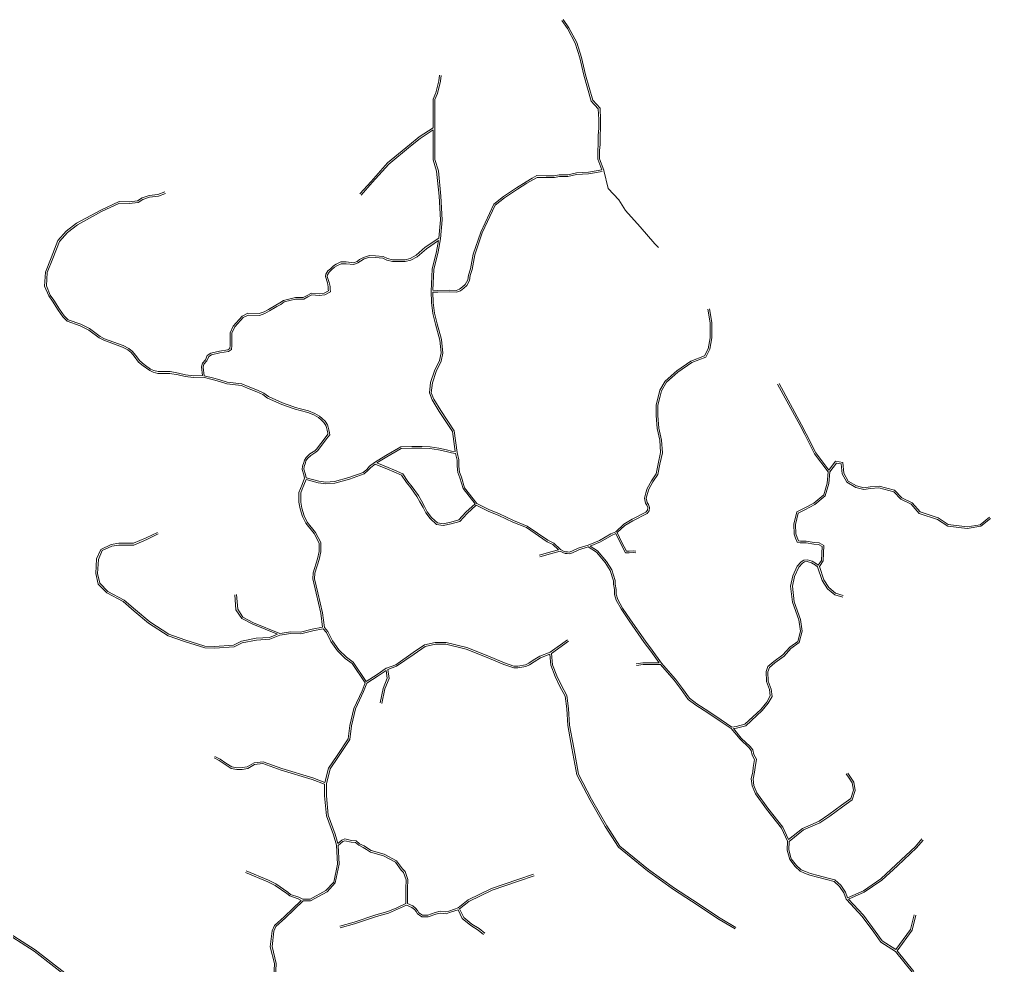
# Model space of a CAD drawing. Header units: millimetres. Extents: x 617885 to 663705, y 7172943 to 7234736.
# Drawn here: x 646407 to 649777, y 7200877 to 7204160 of the extents above; entities that cross this region are included whole.
import ezdxf

# ---------------------------------------------------------------- set-up
doc = ezdxf.new("R2010")
doc.units = ezdxf.units.MM
doc.layers.add('VIAS', color=7, linetype='Continuous', lineweight=5)

msp = doc.modelspace()

# ---------------------------------------------------------------- linework, layer by layer
at = {"layer": 'VIAS', "color": 253}
for points in [[(647871, 7203965.2), (647868.8, 7203945), (647858.1, 7203902.3), (647848.8, 7203881.6), (647848.8, 7203714.5), (647849, 7203673.6), (647860.9, 7203634.3), (647869.3, 7203546.7), (647874.1, 7203464), (647868, 7203398.8), (647868, 7203398.6), (647860.5, 7203353.3), (647845.4, 7203292), (647842.2, 7203219.9), (647859.2, 7203218.9), (647901, 7203220), (647923, 7203219), (647934.7, 7203223.5), (647945, 7203232), (647954.4, 7203240.4), (647962.7, 7203256.1), (647965.6, 7203272.5), (647972.5, 7203294), (647981.3, 7203344.8), (648007.8, 7203421.5), (648053.2, 7203519.1), (648087.1, 7203545), (648132.2, 7203575.5), (648165.1, 7203596.3), (648185.9, 7203608.4), (648202.2, 7203617.5), (648234.9, 7203616.6), (648247.7, 7203616.6), (648263.1, 7203617.4), (648280.4, 7203620), (648309.6, 7203620.9), (648339.9, 7203627.8), (648381.4, 7203629.5), (648427.8, 7203637.5), (648414.2, 7203674.9), (648414.2, 7203704.7), (648415.7, 7203726.1), (648415.7, 7203756.8), (648417.2, 7203782.8), (648417.2, 7203811.8), (648415.7, 7203849), (648391.5, 7203876.3), (648365.2, 7203966), (648351.3, 7204025.8), (648336.1, 7204077.5), (648308.7, 7204127.7), (648289.1, 7204156.1)], [(648624.3, 7203367.8), (648612.1, 7203381.2), (648560.9, 7203439.7), (648509.9, 7203496.8), (648486.7, 7203533.3), (648450.4, 7203573.2), (648434.7, 7203635.9), (648434.6, 7203636.2), (648420.2, 7203676), (648420.2, 7203704.4), (648421.7, 7203725.9), (648421.7, 7203756.6), (648423.2, 7203782.7), (648423.2, 7203811.9), (648421.7, 7203851.4), (648396.8, 7203879.3), (648371, 7203967.5), (648357.2, 7204027.3), (648341.7, 7204079.8), (648313.8, 7204130.8), (648294, 7204159.5)], [(647588.1, 7203554.1), (647627.2, 7203597.3), (647684.3, 7203661.8), (647760.5, 7203724.2), (647794.4, 7203751.8), (647842.8, 7203783.6), (647842.8, 7203882.9), (647852.5, 7203904.3), (647862.9, 7203946), (647865, 7203965.9)], [(647592.6, 7203550.1), (647631.6, 7203593.3), (647688.5, 7203657.5), (647764.3, 7203719.6), (647798, 7203746.9), (647842.8, 7203776.5), (647842.8, 7203714.5), (647843, 7203672.7), (647855, 7203633.1), (647863.3, 7203546.2), (647868.1, 7203464.1), (647862.2, 7203400.8), (647815.5, 7203368.9), (647784.2, 7203341.4), (647763.5, 7203330.4), (647745.4, 7203325.6), (647702.2, 7203325.6), (647684, 7203330.4), (647669.9, 7203336.8), (647643, 7203339.4), (647622.3, 7203340.7), (647601.4, 7203334.1), (647587.2, 7203326.4), (647578.6, 7203320.2), (647567, 7203315.6), (647541.2, 7203318.1), (647522.8, 7203318.1), (647505.8, 7203310.2), (647496.5, 7203304.9), (647486.3, 7203294.7), (647477.2, 7203286.9), (647470.4, 7203276), (647468.9, 7203267.1), (647476.6, 7203245.3), (647479.1, 7203232), (647479.1, 7203223.2), (647480, 7203217.6), (647464.8, 7203210.1), (647446.9, 7203207.7), (647421.2, 7203210.2), (647405.3, 7203202.3), (647392.1, 7203195.1), (647364.9, 7203195.1), (647323.8, 7203184.8), (647311, 7203175.8), (647297.2, 7203168.4), (647272.1, 7203153.3), (647256.1, 7203144.7), (647239.2, 7203138.7), (647200.2, 7203139.9), (647180.1, 7203130.6), (647149.3, 7203095.9), (647138.8, 7203072.3), (647138.8, 7203029.1), (647137.7, 7203018.1), (647130.6, 7203013), (647101.8, 7203008.7), (647071.7, 7203001.9), (647059.3, 7202993.9), (647052.9, 7202978.8), (647042, 7202966.6), (647039, 7202953.7), (647042.4, 7202924), (647012, 7202922.8), (646983.7, 7202926.4), (646958.9, 7202931.9), (646929.9, 7202937.5), (646888.4, 7202937.5), (646873.2, 7202942), (646862.6, 7202946.4), (646839.8, 7202962.8), (646825.4, 7202974.5), (646809.8, 7202994.6), (646799.5, 7203007.8), (646786.9, 7203018.4), (646767, 7203027.9), (646702.3, 7203051.9), (646687, 7203060), (646650.9, 7203086.8), (646620.9, 7203101.8), (646576.1, 7203117.3), (646562.8, 7203131.5), (646546.4, 7203154.3), (646526.9, 7203185.7), (646514.1, 7203203.1), (646500.9, 7203234.9), (646504, 7203281), (646523.5, 7203330.4), (646546.1, 7203389.4), (646574.2, 7203420.6), (646608.9, 7203447.2), (646692.4, 7203492.9), (646754.3, 7203521.8), (646788.2, 7203520.6), (646819, 7203523.8), (646835.7, 7203535.3), (646858.6, 7203542.3), (646889.6, 7203546.4), (646914.5, 7203555.7)], [(648795.4, 7203154.6), (648804.2, 7203107.3), (648804.2, 7203055), (648797.3, 7203016.9), (648784.2, 7202992.1), (648737.3, 7202974.1), (648687.8, 7202940.2), (648648.1, 7202904.8), (648629.4, 7202873.2), (648623.7, 7202849), (648616.6, 7202822.1), (648616.6, 7202785.2), (648619.5, 7202740.1), (648629.3, 7202699.5), (648632, 7202656.7), (648623.7, 7202617.9), (648616.9, 7202583.3), (648600.2, 7202558.5), (648585.7, 7202532.5), (648580.7, 7202516.8), (648576.1, 7202499), (648579.6, 7202481.3), (648584.6, 7202474.1), (648587.1, 7202465.8), (648586.6, 7202457.4), (648580.9, 7202450.3), (648533, 7202425.7), (648504.7, 7202408.1), (648476.3, 7202382.2), (648458.8, 7202374.4), (648420.3, 7202352.2), (648380.7, 7202335.6), (648346, 7202325.2), (648324.1, 7202314.6), (648315.1, 7202311.5), (648309, 7202312.2), (648301.8, 7202312.9), (648294.8, 7202315.3), (648285.2, 7202320.7), (648261.4, 7202342.6), (648241.2, 7202352.5), (648169.5, 7202401.9), (648122, 7202421.4), (648073.4, 7202444.5), (648035.9, 7202459), (647994.2, 7202480.4), (647951.9, 7202534.7), (647941.3, 7202570.9), (647933.8, 7202588.9), (647932.4, 7202609.7), (647932.4, 7202631.3), (647926.2, 7202657.4), (647915.3, 7202731.9), (647869.2, 7202802.4), (647845.1, 7202842.6), (647836, 7202864.5), (647840, 7202898.4), (647853.3, 7202938.3), (647870.6, 7202973.8), (647876.6, 7203002.1), (647871.9, 7203048.5), (647856.6, 7203103.6), (647847.9, 7203140.2), (647843.1, 7203178), (647842.1, 7203213.8), (647859.1, 7203212.9), (647901, 7203214), (647924, 7203213), (647937.8, 7203218.3), (647949, 7203227.4), (647959.2, 7203236.6), (647968.5, 7203254.1), (647971.4, 7203271), (647978.3, 7203292.5), (647987.1, 7203343.3), (648013.4, 7203419.2), (648058, 7203515.2), (648090.6, 7203540.1), (648135.4, 7203570.5), (648168.2, 7203591.2), (648188.8, 7203603.2), (648203.6, 7203611.4), (648234.8, 7203610.6), (648247.9, 7203610.6), (648263.7, 7203611.5), (648280.9, 7203614), (648310.4, 7203614.9), (648340.7, 7203621.8), (648382, 7203623.5), (648429.6, 7203631.7)], [(646912.4, 7203561.4), (646888.1, 7203552.2), (646857.4, 7203548.1), (646833, 7203540.8), (646816.9, 7203529.6), (646788, 7203526.6), (646753.1, 7203527.9), (646689.7, 7203498.3), (646605.6, 7203452.3), (646570.1, 7203425), (646540.9, 7203392.6), (646517.9, 7203332.5), (646498.1, 7203282.4), (646494.8, 7203233.9), (646508.9, 7203200.1), (646522, 7203182.4), (646541.4, 7203151), (646558.2, 7203127.6), (646572.7, 7203112.2), (646618.5, 7203096.3), (646647.7, 7203081.7), (646683.8, 7203054.9), (646699.9, 7203046.4), (646764.7, 7203022.3), (646783.6, 7203013.3), (646795.1, 7203003.6), (646805.1, 7202990.9), (646821, 7202970.3), (646836.2, 7202958), (646859.7, 7202941.1), (646871.2, 7202936.3), (646887.5, 7202931.5), (646929.3, 7202931.5), (646957.6, 7202926.1), (646982.7, 7202920.5), (647011.8, 7202916.7), (647045.4, 7202918.1), (647080.7, 7202909), (647101.5, 7202903.3), (647127.5, 7202895), (647177.8, 7202889.3), (647198.5, 7202880), (647230.5, 7202867.9), (647251.7, 7202858.1), (647268.5, 7202846), (647317.4, 7202823.2), (647353.6, 7202810.6), (647364.1, 7202807.7), (647381.2, 7202803.1), (647408.2, 7202795.6), (647429.2, 7202787.4), (647445.5, 7202778.4), (647453.9, 7202770.8), (647463.2, 7202761.5), (647470.4, 7202750.4), (647472.3, 7202743.7), (647475.2, 7202734.7), (647477.3, 7202724.4), (647477.9, 7202720.4), (647468.3, 7202708.5), (647438.6, 7202668.2), (647432.7, 7202662.9), (647414.9, 7202652), (647402.4, 7202639.9), (647396, 7202630.2), (647394, 7202622.7), (647389.4, 7202609.3), (647388.5, 7202598.6), (647394, 7202579.7), (647397, 7202567.5), (647388.5, 7202546.5), (647382.3, 7202532), (647377.2, 7202518.3), (647377.2, 7202484.5), (647381.4, 7202462.1), (647389.8, 7202434.9), (647401.1, 7202412.4), (647429.9, 7202376.3), (647447.4, 7202342.9), (647447.4, 7202313.6), (647441.2, 7202287.6), (647426.3, 7202239.8), (647425.5, 7202218.8), (647436.5, 7202168.5), (647453.1, 7202100.2), (647459.4, 7202051.3), (647423.5, 7202044.5), (647382.9, 7202033.4), (647348.6, 7202035), (647310.6, 7202029.5), (647219.5, 7202066.6), (647182.9, 7202085.4), (647164.6, 7202113.3), (647160.6, 7202164)], [(647860.9, 7203392.7), (647819.2, 7203364.1), (647787.7, 7203336.4), (647765.7, 7203324.8), (647746.2, 7203319.6), (647701.4, 7203319.6), (647682, 7203324.8), (647668.4, 7203330.9), (647642.6, 7203333.4), (647623.1, 7203334.6), (647603.8, 7203328.6), (647590.4, 7203321.3), (647581.5, 7203314.9), (647567.9, 7203309.5), (647540.9, 7203312.1), (647524.2, 7203312.1), (647508.5, 7203304.9), (647500.2, 7203300.1), (647490.4, 7203290.3), (647481.8, 7203283), (647476.1, 7203273.8), (647475.1, 7203267.6), (647482.5, 7203246.8), (647485.1, 7203232.5), (647485.1, 7203223.7), (647486.6, 7203214.2), (647466.6, 7203204.2), (647447, 7203201.6), (647422.4, 7203204.1), (647408.1, 7203197), (647393.7, 7203189.1), (647365.6, 7203189.1), (647326.4, 7203179.3), (647314.1, 7203170.7), (647300.2, 7203163.1), (647275.1, 7203148.1), (647258.5, 7203139.2), (647240.2, 7203132.6), (647201.4, 7203133.9), (647183.8, 7203125.7), (647154.4, 7203092.6), (647144.8, 7203071), (647144.8, 7203028.8), (647143.4, 7203014.8), (647132.9, 7203007.3), (647102.9, 7203002.8), (647074, 7202996.2), (647064.1, 7202989.9), (647058, 7202975.6), (647047.5, 7202963.7), (647045.1, 7202953.4), (647048.5, 7202923.5), (647082.2, 7202914.8), (647103.2, 7202909), (647128.7, 7202900.9), (647179.4, 7202895.1), (647200.7, 7202885.5), (647232.8, 7202873.4), (647254.8, 7202863.3), (647271.6, 7202851.2), (647319.7, 7202828.8), (647355.4, 7202816.3), (647365.7, 7202813.4), (647382.8, 7202808.8), (647410.1, 7202801.3), (647431.8, 7202792.8), (647449, 7202783.4), (647458.1, 7202775.2), (647467.9, 7202765.3), (647475.9, 7202752.9), (647478.1, 7202745.5), (647481, 7202736.2), (647483.2, 7202725.5), (647484.2, 7202718.7), (647473.1, 7202704.8), (647443.1, 7202664.1), (647436.3, 7202658.1), (647418.6, 7202647.2), (647407.1, 7202636), (647401.5, 7202627.7), (647399.7, 7202620.9), (647395.3, 7202608), (647394.6, 7202599.2), (647399.7, 7202581.2), (647402.7, 7202569.7), (647445.6, 7202557.9), (647470.5, 7202553.8), (647500.1, 7202556.5), (647550.7, 7202570.2), (647600.2, 7202587.8), (647612.5, 7202598.6), (647622, 7202609.7), (647639.1, 7202622.6), (647639.3, 7202622.8), (647679.1, 7202647.2), (647730.1, 7202676.6), (647769.1, 7202678.1), (647804.3, 7202678.1), (647832, 7202676.6), (647862.8, 7202672), (647888.9, 7202665.9), (647907, 7202661.3), (647919.7, 7202660.2), (647909.6, 7202729.8), (647864.1, 7202799.2), (647839.7, 7202839.9), (647829.9, 7202863.7), (647834.1, 7202899.7), (647847.7, 7202940.6), (647864.9, 7202975.8), (647870.6, 7203002.4), (647866, 7203047.3), (647850.8, 7203102.1), (647842, 7203139.2), (647837.1, 7203177.6), (647836, 7203216.9), (647836, 7203217.2), (647839.5, 7203292.9), (647854.6, 7203354.6), (647860.9, 7203392.7)], [(648801.3, 7203155.7), (648810.2, 7203107.8), (648810.2, 7203054.4), (648803, 7203015), (648788.5, 7202987.3), (648740.1, 7202968.8), (648691.5, 7202935.5), (648652.8, 7202900.9), (648635.1, 7202870.9), (648629.6, 7202847.6), (648622.6, 7202821.3), (648622.6, 7202785.4), (648625.4, 7202741), (648635.2, 7202700.4), (648638.1, 7202656.3), (648629.6, 7202616.7), (648622.5, 7202581), (648605.3, 7202555.4), (648591.2, 7202530.1), (648586.4, 7202515.1), (648582.2, 7202498.9), (648585.3, 7202483.7), (648590.1, 7202476.7), (648593.1, 7202466.5), (648592.5, 7202455.1), (648584.8, 7202445.5), (648535.9, 7202420.5), (648508.3, 7202403.3), (648481.6, 7202379), (648498, 7202345), (648513.3, 7202314.5), (648523.1, 7202314.5), (648538.2, 7202315.7), (648546.5, 7202315.1)], [(648546, 7202309.1), (648538.2, 7202309.7), (648523.4, 7202308.5), (648509.6, 7202308.5), (648492.7, 7202342.4), (648476.5, 7202375.8), (648461.5, 7202369), (648423, 7202346.8), (648388.1, 7202332.2), (648413.3, 7202315.8), (648444.3, 7202279.4), (648462.4, 7202249.8), (648474, 7202212.5), (648474, 7202200.4), (648477.7, 7202182.3), (648477.7, 7202165), (648483.8, 7202147.5), (648499.9, 7202117.2), (648528, 7202076), (648579.2, 7202002), (648603.1, 7201971.7), (648635.2, 7201926.3), (648683.9, 7201870.5), (648708.3, 7201837.9), (648732.4, 7201804.9), (648757.3, 7201785.4), (648799, 7201758.8), (648842.5, 7201729.7), (648879.4, 7201704.4), (648894, 7201706.2), (648924.1, 7201714.1), (648980.2, 7201765.5), (649000.1, 7201790.6), (649012.4, 7201812.3), (649010.2, 7201835), (648999.3, 7201862.1), (648997.7, 7201897.4), (649004.4, 7201914.1), (649024.4, 7201932.5), (649056.1, 7201954.9), (649080.1, 7201982), (649107.8, 7202001.9), (649117.2, 7202037.3), (649111.4, 7202076.4), (649089, 7202137.8), (649083, 7202193.3), (649091, 7202229.1), (649106, 7202263), (649119.9, 7202277.8), (649129.3, 7202283.5), (649141.3, 7202284.8), (649157.7, 7202280.4), (649172.9, 7202270.5), (649178.7, 7202266.2), (649190.1, 7202282.8), (649192, 7202330.6), (649180.2, 7202337.3), (649164.1, 7202338.6), (649136.9, 7202343.9), (649116.4, 7202343.9), (649105.9, 7202345.5), (649099.9, 7202359.8), (649095.7, 7202373.6), (649094.1, 7202408), (649104.6, 7202450.7), (649130, 7202463.9), (649164, 7202481.3), (649198.2, 7202509.7), (649209.5, 7202550.3), (649213, 7202589.8), (649165.5, 7202652.5), (649132.2, 7202719.1), (649116, 7202750.8), (649037.7, 7202893.9)], [(649043, 7202896.8), (649121.3, 7202753.6), (649137.5, 7202721.8), (649170.6, 7202655.7), (649216, 7202595.7), (649239.1, 7202627.1), (649263.9, 7202622.5), (649267.9, 7202585.1), (649282.3, 7202558.1), (649311.4, 7202541.7), (649336.9, 7202534.4), (649359, 7202538.1), (649389.8, 7202540), (649444, 7202526.5), (649468.8, 7202499.9), (649504.7, 7202482.9), (649532.8, 7202451), (649594.7, 7202430.3), (649630.1, 7202407.5), (649695.9, 7202399.3), (649740.2, 7202406.5), (649773, 7202433)], [(647647.5, 7202620.8), (647682.1, 7202642.1), (647731.8, 7202670.7), (647769.2, 7202672.1), (647804.1, 7202672.1), (647831.4, 7202670.6), (647861.6, 7202666.1), (647887.4, 7202660), (647906, 7202655.4), (647920.8, 7202654.1), (647926.4, 7202630.6), (647926.4, 7202609.5), (647927.9, 7202587.5), (647935.7, 7202568.9), (647946.5, 7202531.9), (647988.1, 7202478.4), (647956.2, 7202450.1), (647932.3, 7202423.2), (647904.2, 7202415.8), (647877.4, 7202409.8), (647857.5, 7202412.7), (647837, 7202431.7), (647822, 7202451.1), (647813, 7202469.2), (647802.3, 7202489.1), (647791.5, 7202507.5), (647770, 7202538.2), (647754.7, 7202556.5), (647737.6, 7202583), (647709.2, 7202595.6), (647686.3, 7202604.7), (647647.5, 7202620.8)], [(649776.8, 7202428.3), (649742.7, 7202400.9), (649696, 7202393.3), (649628, 7202401.7), (649592.1, 7202424.9), (649529.4, 7202445.8), (649501, 7202478), (649465.1, 7202494.9), (649440.8, 7202521.1), (649389.3, 7202534), (649359.7, 7202532.1), (649336.5, 7202528.3), (649309.1, 7202536.1), (649277.8, 7202553.7), (649262.1, 7202583.3), (649258.4, 7202617.4), (649241.7, 7202620.5), (649219, 7202589.6), (649215.5, 7202549.2), (649203.4, 7202506.3), (649167.4, 7202476.2), (649132.8, 7202458.5), (649109.7, 7202446.6), (649100.1, 7202407.4), (649101.7, 7202374.6), (649105.5, 7202361.8), (649110.1, 7202350.9), (649116.9, 7202349.9), (649137.5, 7202349.9), (649164.9, 7202344.5), (649182, 7202343.2), (649198.1, 7202334), (649196, 7202280.8), (649182.7, 7202261.5), (649197.8, 7202215.4), (649215.3, 7202188.2), (649239, 7202169), (649265.7, 7202160.5)], [(648308.8, 7202007.7), (648248.5, 7201963.9), (648212.5, 7201950.1), (648190, 7201936.2), (648174.2, 7201925.7), (648163.1, 7201920.6), (648136.2, 7201915.5), (648123.2, 7201915.5), (648089.8, 7201926.9), (648027.3, 7201953.4), (647959.2, 7201981), (647887.6, 7201998.1), (647849.8, 7201998.1), (647812.8, 7201989.4), (647773.8, 7201962.7), (647712.8, 7201920.9), (647680.8, 7201909.1), (647680.1, 7201908.7), (647648.9, 7201887.1), (647610.6, 7201862.4), (647565.8, 7201929.7), (647541.9, 7201946.5), (647515.6, 7201973), (647493.4, 7202003.9), (647477.3, 7202036), (647465.6, 7202050.1), (647459, 7202101.3), (647442.4, 7202169.8), (647431.5, 7202219.3), (647432.3, 7202238.8), (647447, 7202286), (647453.4, 7202312.9), (647453.4, 7202344.4), (647435, 7202379.6), (647406.2, 7202415.6), (647395.4, 7202437.1), (647387.3, 7202463.5), (647383.2, 7202485.1), (647383.2, 7202517.3), (647387.8, 7202529.8), (647394, 7202544.2), (647402, 7202563.7), (647444.3, 7202552), (647470.3, 7202547.8), (647501.2, 7202550.6), (647552.4, 7202564.4), (647603.3, 7202582.5), (647616.7, 7202594.4), (647626.2, 7202605.3), (647641.4, 7202616.8), (647684, 7202599.2), (647706.9, 7202590), (647733.5, 7202578.2), (647749.9, 7202552.9), (647765.2, 7202534.6), (647786.4, 7202504.3), (647797, 7202486.1), (647807.7, 7202466.4), (647816.9, 7202447.9), (647832.5, 7202427.6), (647854.7, 7202407), (647877.6, 7202403.7), (647905.6, 7202410), (647935.6, 7202417.8), (647960.5, 7202445.8), (647992.6, 7202474.4), (648033.4, 7202453.5), (648071, 7202438.9), (648119.5, 7202415.9), (648166.6, 7202396.6), (648238.2, 7202347.3), (648257.9, 7202337.6), (648277.4, 7202319.7), (648255.8, 7202313.6), (648211, 7202300.8)], [(647085.6, 7201602.6), (647103.3, 7201593.2), (647124, 7201579.7), (647144.2, 7201566.6), (647161.9, 7201562.7), (647179.9, 7201563.7), (647197.8, 7201566.7), (647221.6, 7201580.1), (647252.8, 7201584.4), (647317.4, 7201560.5), (647424.8, 7201528.5), (647467.2, 7201512.1), (647479.4, 7201561.7), (647509.9, 7201605.6), (647548, 7201663.7), (647553.9, 7201709.9), (647567.2, 7201769.2), (647596.1, 7201830.6), (647606.4, 7201857.9), (647561.4, 7201925.5), (647538, 7201941.9), (647511, 7201969.1), (647488.2, 7202000.8), (647472.2, 7202032.7), (647461.5, 7202045.6), (647424.9, 7202038.7), (647383.6, 7202027.4), (647348.9, 7202029), (647311, 7202023.5), (647276.5, 7202009.5), (647229.7, 7202006.4), (647180, 7201997.2), (647151.9, 7201983.1), (647083.8, 7201978), (647050.2, 7201979.3), (646979.8, 7202001), (646923.5, 7202021.5), (646855.7, 7202064.9), (646806, 7202107), (646766.8, 7202139.8), (646710.8, 7202170.3), (646680.6, 7202200.5), (646672.7, 7202237.3), (646675.3, 7202287.8), (646690, 7202321), (646725.7, 7202338.2), (646751.8, 7202342.1), (646803.5, 7202342.1), (646847.3, 7202360.9), (646886.7, 7202379.9)], [(647154.6, 7202163.5), (647158.7, 7202111.3), (647178.8, 7202080.7), (647217, 7202061.2), (647302.3, 7202026.4), (647275.1, 7202015.4), (647229, 7202012.4), (647178.1, 7202002.9), (647150.3, 7201989), (647083.7, 7201984), (647051.2, 7201985.3), (646981.7, 7202006.7), (646926.2, 7202026.9), (646859.3, 7202069.8), (646809.8, 7202111.6), (646770.2, 7202144.8), (646714.4, 7202175.2), (646686.1, 7202203.5), (646678.7, 7202237.8), (646681.2, 7202286.3), (646694.6, 7202316.6), (646727.5, 7202332.4), (646752.2, 7202336.1), (646804.7, 7202336.1), (646849.8, 7202355.4), (646889.3, 7202374.5)], [(648212.6, 7202295), (648257.5, 7202307.8), (648283, 7202315), (648292.3, 7202309.8), (648300.5, 7202307), (648308.3, 7202306.2), (648315.8, 7202305.4), (648326.4, 7202309.1), (648348.2, 7202319.6), (648381.2, 7202329.5), (648409.3, 7202311.3), (648439.4, 7202275.8), (648456.9, 7202247.3), (648468, 7202211.6), (648468, 7202199.8), (648471.7, 7202181.7), (648471.7, 7202163.9), (648478.2, 7202145.1), (648494.7, 7202114.1), (648523, 7202072.6), (648574.4, 7201998.4), (648598.3, 7201968.1), (648627, 7201927.5), (648570.6, 7201927.6), (648546.9, 7201923.6)], [(649263.9, 7202154.8), (649236.1, 7202163.6), (649210.7, 7202184.2), (649192.3, 7202212.8), (649176.8, 7202260.1), (649169.5, 7202265.6), (649155.2, 7202274.8), (649140.8, 7202278.8), (649131.2, 7202277.7), (649123.7, 7202273.1), (649111.1, 7202259.6), (649096.7, 7202227.2), (649089.1, 7202192.9), (649094.9, 7202139.2), (649117.3, 7202077.9), (649123.3, 7202037), (649113.1, 7201998.3), (649084.2, 7201977.5), (649060.1, 7201950.4), (649028.2, 7201927.8), (649009.5, 7201910.6), (649003.8, 7201896.4), (649005.3, 7201863.4), (649016.1, 7201836.4), (649018.6, 7201811), (649005.1, 7201787.2), (648984.6, 7201761.4), (648927.1, 7201708.6), (648895.1, 7201700.3), (648884.5, 7201699), (648912, 7201666.3), (648942.2, 7201637.1), (648951.5, 7201625.8), (648955.4, 7201609), (648964.5, 7201592.9), (648959.5, 7201563.7), (648957.5, 7201548.1), (648952.7, 7201524.1), (648955.5, 7201501.7), (648965.9, 7201476.1), (649004.3, 7201423.6), (649056.2, 7201356.9), (649076.1, 7201314.1), (649124.3, 7201353), (649181.8, 7201378.1), (649215.7, 7201400.7), (649259.5, 7201433), (649292, 7201456.1), (649301.1, 7201485.1), (649296.9, 7201510.9), (649285.9, 7201527), (649276.2, 7201541.9)], [(647664.3, 7201786.8), (647675.1, 7201837), (647689.7, 7201873.5), (647685.1, 7201904.3), (647715.6, 7201915.6), (647777.2, 7201957.8), (647815.3, 7201983.9), (647850.4, 7201992.1), (647886.9, 7201992.1), (647957.4, 7201975.3), (648025, 7201947.8), (648087.6, 7201921.3), (648122.2, 7201909.5), (648136.7, 7201909.5), (648164.9, 7201914.9), (648177.1, 7201920.4), (648193.2, 7201931.1), (648215.2, 7201944.7), (648247.4, 7201957), (648251.4, 7201919.5), (648266.6, 7201879.7), (648281.7, 7201847.8), (648300.9, 7201811.9), (648306.8, 7201767.8), (648310.3, 7201710), (648324.5, 7201631), (648341, 7201538.7), (648387.2, 7201451.2), (648440, 7201359.1), (648486.3, 7201287.6), (648586, 7201205.7), (648676.6, 7201140.5), (648738.9, 7201100.4), (648835.3, 7201036.7), (648890.2, 7201004.1)], [(648312.3, 7202002.9), (648253.1, 7201959.8), (648257.3, 7201920.9), (648272.1, 7201882.1), (648287, 7201850.5), (648306.8, 7201813.8), (648312.7, 7201768.4), (648316.3, 7201710.8), (648330.4, 7201632.1), (648346.8, 7201540.7), (648392.5, 7201454.1), (648445.1, 7201362.3), (648490.8, 7201291.6), (648589.7, 7201210.5), (648680, 7201145.4), (648742.2, 7201105.5), (648838.5, 7201041.8), (648893.3, 7201009.2)], [(648547.9, 7201917.6), (648571.1, 7201921.6), (648631.5, 7201921.5), (648679.2, 7201866.7), (648703.5, 7201834.4), (648728.1, 7201800.7), (648753.8, 7201780.5), (648795.7, 7201753.8), (648839.1, 7201724.7), (648876.6, 7201699), (648907.6, 7201662.2), (648937.7, 7201633.1), (648945.9, 7201623.1), (648949.8, 7201606.8), (648958.2, 7201591.8), (648953.5, 7201564.6), (648951.6, 7201549.1), (648946.6, 7201524.4), (648949.7, 7201500.2), (648960.7, 7201473.2), (648999.5, 7201420), (649051, 7201353.7), (649072, 7201308.8), (649071.3, 7201277.7), (649079.9, 7201244.7), (649099.3, 7201220.4), (649116.3, 7201204.7), (649131.7, 7201197.5), (649149.8, 7201190.5), (649176.8, 7201183.5), (649207.6, 7201175.6), (649233.7, 7201168.8), (649252.7, 7201151.7), (649268.1, 7201129.5), (649275.9, 7201107.1), (649276.6, 7201106)], [(648190.9, 7201194.6), (648136.8, 7201175.2), (648045.6, 7201144.1), (647963.8, 7201105), (647929.5, 7201077.3), (647916.6, 7201073), (647897.7, 7201066.3), (647887.2, 7201063.2), (647867.2, 7201065.4), (647849.9, 7201060.8), (647824, 7201052), (647812.1, 7201051.6), (647805.3, 7201052.3), (647799.2, 7201056.6), (647793.1, 7201060.5), (647788.6, 7201068), (647782, 7201075.8), (647772.1, 7201084.1), (647753.7, 7201092.2), (647754.2, 7201108.8), (647754.2, 7201143.8), (647755.3, 7201175.3), (647745.3, 7201203), (647736, 7201212.3), (647716, 7201240.9), (647672.7, 7201263.9), (647628.2, 7201276), (647615.2, 7201284.3), (647603.4, 7201292.5), (647587.8, 7201299.6), (647575.8, 7201309.8), (647559.8, 7201311.2), (647536.2, 7201316.2), (647526, 7201312.6), (647511.7, 7201300.5), (647502.5, 7201332.9), (647478.4, 7201398.4), (647472.3, 7201466), (647472.3, 7201507.7), (647485, 7201559.2), (647514.8, 7201602.3), (647553.7, 7201661.5), (647559.8, 7201708.9), (647572.9, 7201767.2), (647601.7, 7201828.3), (647612.2, 7201856.3), (647652.2, 7201882.2), (647679.5, 7201901), (647683.5, 7201874.2), (647669.3, 7201838.7), (647658.4, 7201788)], [(647082.8, 7201597.3), (647100.2, 7201588), (647120.8, 7201574.7), (647141.9, 7201561), (647161.4, 7201556.7), (647180.5, 7201557.7), (647199.8, 7201560.9), (647223.5, 7201574.3), (647252.1, 7201578.3), (647315.5, 7201554.8), (647422.9, 7201522.8), (647466.3, 7201506.1), (647466.3, 7201465.7), (647472.5, 7201397.1), (647496.8, 7201331.1), (647507.1, 7201294.7), (647511.3, 7201229.1), (647497.8, 7201166.8), (647470.8, 7201137.2), (647415.8, 7201108), (647391.2, 7201107.2), (647376.7, 7201114.1), (647348.2, 7201124.1), (647338.1, 7201131.9), (647297.5, 7201160.2), (647272, 7201173), (647194.2, 7201205.6)], [(649281.3, 7201545.1), (649290.9, 7201530.3), (649302.6, 7201513.1), (649307.2, 7201484.6), (649297.1, 7201452.4), (649263, 7201428.2), (649219.2, 7201395.7), (649184.7, 7201372.8), (649127.4, 7201347.8), (649078, 7201307.9), (649077.3, 7201278.4), (649085.4, 7201247.5), (649103.7, 7201224.5), (649119.7, 7201209.7), (649134.1, 7201203), (649151.7, 7201196.2), (649178.3, 7201189.3), (649209.1, 7201181.4), (649236.6, 7201174.2), (649257.2, 7201155.7), (649273.5, 7201132.2), (649280.5, 7201112.1), (649335.9, 7201136.5), (649396, 7201177.8), (649449.4, 7201227.3), (649515.8, 7201289.6), (649538.5, 7201316.2)], [(647518.6, 7201014.1), (647568.5, 7201027.3), (647644.5, 7201052.6), (647686.1, 7201064.6), (647716.3, 7201077.8), (647747.7, 7201092.2), (647748.2, 7201108.9), (647748.2, 7201143.9), (647749.3, 7201174.4), (647740.1, 7201199.7), (647731.4, 7201208.4), (647711.9, 7201236.3), (647670.5, 7201258.3), (647625.8, 7201270.5), (647611.9, 7201279.3), (647600.4, 7201287.2), (647584.6, 7201294.4), (647573.3, 7201304), (647558.9, 7201305.2), (647536.6, 7201310), (647529, 7201307.4), (647513.1, 7201293.9), (647517.3, 7201228.7), (647503.3, 7201164), (647474.6, 7201132.4), (647417.3, 7201102.1), (647391.8, 7201101.2), (647330.4, 7201042.1), (647297.5, 7201012.4), (647290, 7200995.9)], [(649543.1, 7201312.4), (649520.1, 7201285.5), (649453.5, 7201222.9), (649399.8, 7201173.1), (649338.8, 7201131.2), (649283.9, 7201107), (649335.5, 7201051.5), (649376.1, 7200996.3), (649400.5, 7200963.1), (649448.3, 7200932.3), (649499.1, 7201002.6), (649511.3, 7201053.6)], [(647287.2, 7200786.7), (647292, 7200883.8), (647277.7, 7200942.6), (647284.1, 7200997.6), (647292.5, 7201016), (647326.3, 7201046.5), (647385.4, 7201103.3), (647374.4, 7201108.6), (647345.3, 7201118.8), (647334.6, 7201127.1), (647294.5, 7201155), (647269.5, 7201167.5), (647191.9, 7201200.1)], [(648021.7, 7200989.5), (648002.6, 7201005.1), (647977.2, 7201020.9), (647948.7, 7201043.9), (647934.6, 7201073.7), (647967.1, 7201099.9), (648047.9, 7201138.6), (648138.8, 7201169.5), (648192.9, 7201188.9)], [(649276.6, 7201106), (649330.9, 7201047.7), (649371.3, 7200992.8), (649396.3, 7200958.6), (649447, 7200926), (649505.2, 7200853.8)], [(648017.9, 7200984.9), (647999.1, 7201000.2), (647973.7, 7201016), (647943.9, 7201040.1), (647929.3, 7201070.9), (647918.5, 7201067.3), (647899.6, 7201060.6), (647887.8, 7201057.1), (647867.7, 7201059.3), (647851.6, 7201055), (647825.1, 7201046), (647811.9, 7201045.6), (647803.1, 7201046.5), (647795.8, 7201051.6), (647788.6, 7201056.3), (647783.7, 7201064.5), (647777.8, 7201071.5), (647768.9, 7201078.9), (647750.6, 7201087), (647718.7, 7201072.3), (647688.1, 7201058.9), (647646.2, 7201046.9), (647570.2, 7201021.6), (647520.1, 7201008.3)], [(649510.6, 7200856.7), (649452.8, 7200928.4), (649504.6, 7201000), (649517.1, 7201052.2)], [(646338.3, 7201003.5), (646458.8, 7200927.3), (646663.2, 7200767.8), (646725.5, 7200696.5), (646740.5, 7200649.8), (646748.3, 7200603.5), (646771.9, 7200565.7), (646806.2, 7200539.2), (646865.5, 7200505.9), (646896.1, 7200480.4), (646803.3, 7200479.8), (646718.5, 7200466.4), (646682.6, 7200439.5), (646644.1, 7200410.7)], [(646342.5, 7201007.9), (646462.3, 7200932.2), (646667.3, 7200772.2)], [(647290, 7200995.9), (647283.8, 7200943), (647298, 7200884.4), (647293.3, 7200787.9), (647337.1, 7200697.3), (647389.8, 7200660), (647456.3, 7200650.6), (647505.1, 7200627.3), (647536.2, 7200578.2), (647551.7, 7200502.4), (647554.2, 7200472.9), (647577.2, 7200428.1), (647606, 7200387.9), (647647.9, 7200362.5), (647695.1, 7200299.1)]]:
    msp.add_lwpolyline(points, dxfattribs=at)

doc.saveas('drawing.dxf')
